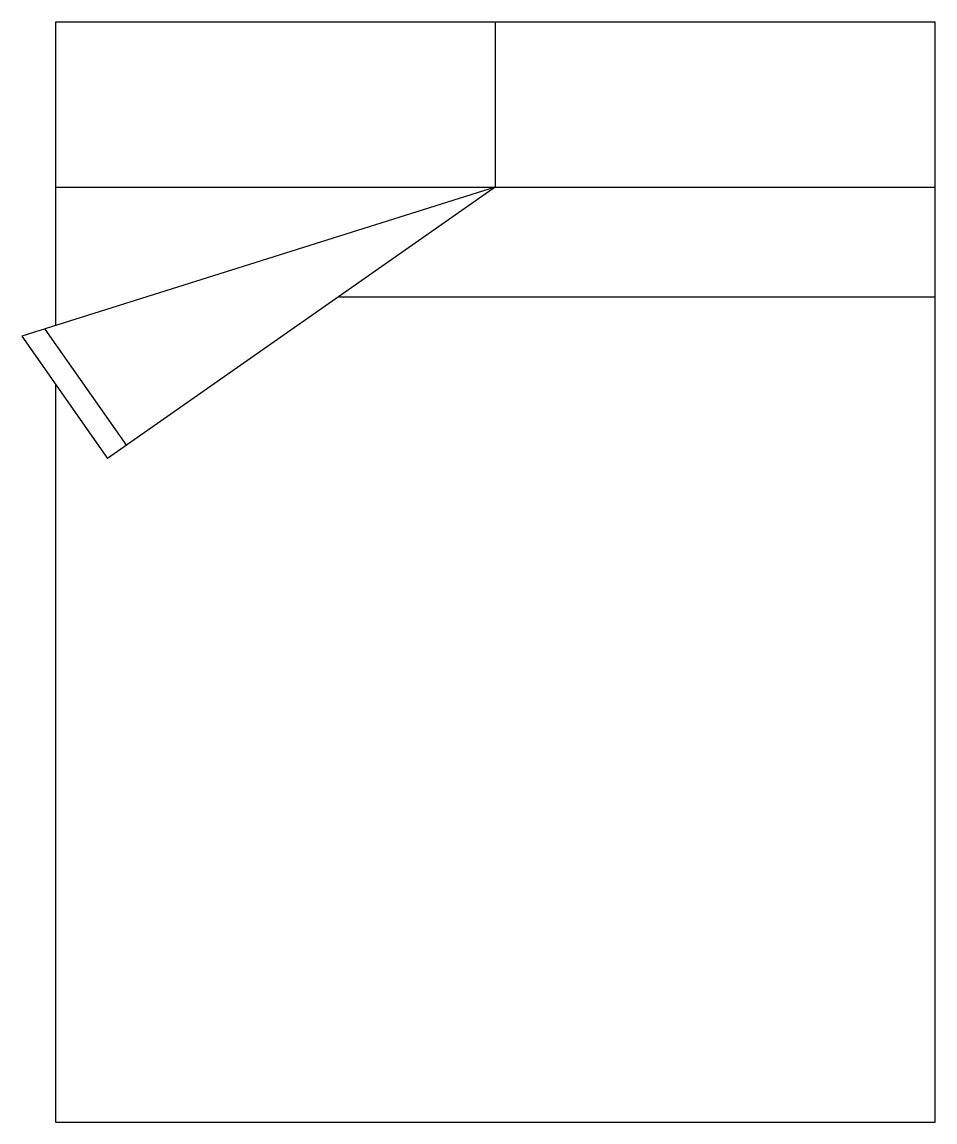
# Model space of a CAD drawing. Extents: x 787 to 954, y 348 to 548.
import ezdxf

# ---------------------------------------------------------------- set-up
doc = ezdxf.new("R2010")
doc.units = 0
doc.header["$MEASUREMENT"] = 0
doc.layers.get('0').update_dxf_attribs({"linetype": 'CONTINUOUS'})

msp = doc.modelspace()

# ---------------------------------------------------------------- linework, layer by layer
at = {"color": 0}
for p, q in [((793.52, 547.89), (793.52, 492.67)), ((953.52, 547.89), (793.52, 547.89)), ((873.52, 547.89), (873.52, 517.89)), ((953.52, 347.89), (953.52, 547.89)), ((873.52, 517.89), (787.44, 490.75)), ((793.52, 517.89), (953.52, 517.89)), ((873.52, 517.89), (803.01, 468.52)), ((953.52, 497.89), (844.95, 497.89)), ((791.62, 492.07), (806.43, 470.91)), ((787.44, 490.75), (803.01, 468.52)), ((793.52, 482.08), (793.52, 347.89)), ((793.52, 347.89), (953.52, 347.89))]:
    msp.add_line(p, q, dxfattribs=at)

doc.saveas('drawing.dxf')
